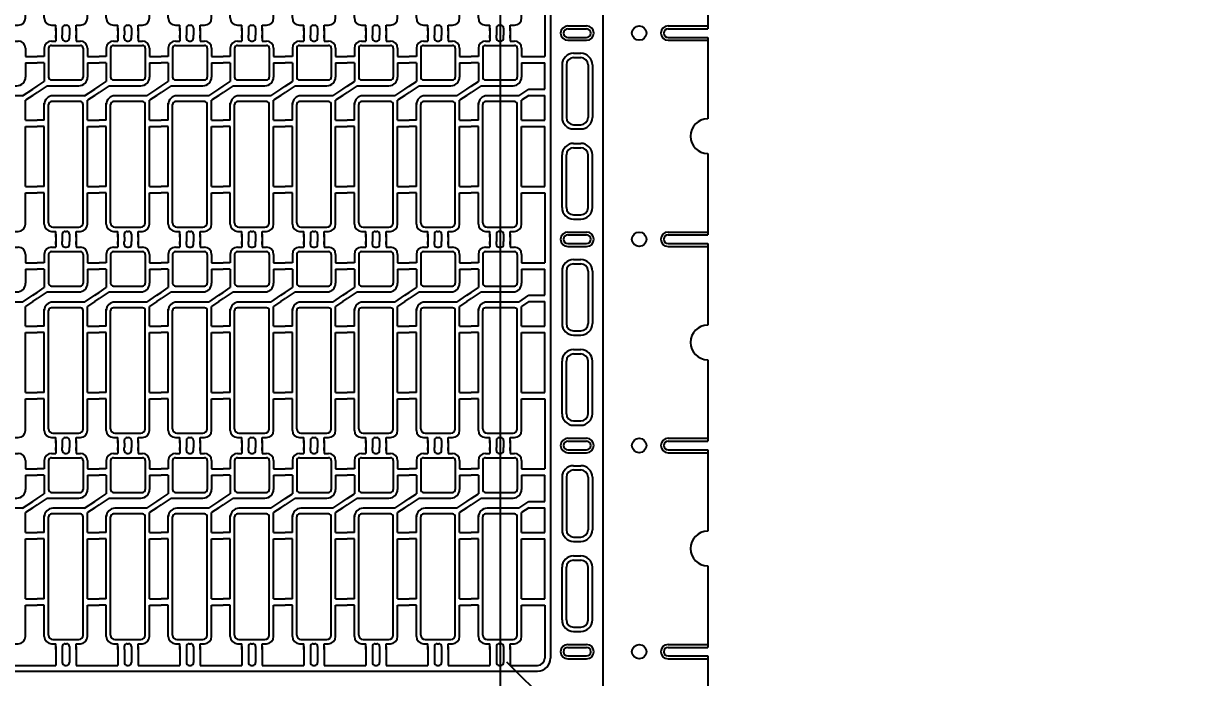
# Model space of a CAD drawing. Header units: millimetres. Extents: x -969 to -640, y 747 to 954.
# Drawn here: x -680.27 to -639.74, y 861.19 to 883.88 of the extents above; entities that cross this region are included whole.
import ezdxf

# ---------------------------------------------------------------- set-up
doc = ezdxf.new("R2010")
doc.units = ezdxf.units.MM
doc.header["$PDMODE"] = 3
doc.header["$PDSIZE"] = -1
doc.linetypes.add('CENTER', pattern=[10.16, 6.35, -1.27, 1.27, -1.27])
doc.linetypes.add('HIDDEN', pattern=[1.905, 1.27, -0.635])
doc.layers.get('DEFPOINTS').update_dxf_attribs({"color": 10})
for name, color, linetype in [('1', 3, 'Continuous'), ('b etching', 1, 'Continuous'), ('CEN', 8, 'CENTER'), ('DIM', 7, 'Continuous'), ('HID', 1, 'HIDDEN')]:
    doc.layers.add(name, color=color, linetype=linetype)
doc.styles.add('SIMPLEX', font='simplex')
doc.styles.get("Standard").update_dxf_attribs({"font": 'txt.shx', "bigfont": 'chineset.shx'})
doc.dimstyles.new('ISO-25', dxfattribs={"dimtxt": 2.5, "dimasz": 2.5, "dimexe": 1.25, "dimexo": 0.625, "dimtad": 1, "dimtxsty": 'Standard', "dimcen": 2.5, "dimadec": 0, "dimazin": 0, "dimtfac": 1, "dimtmove": 0, "dimatfit": 3, "dimfxl": 1, "dimarcsym": 0})

# ---------------------------------------------------------------- blocks, each defined once
blk = doc.blocks.new('_OPEN30')
at = {"color": 0, "linetype": 'ByBlock'}
for p, q in [((-1, 0.268), (0, 0)), ((0, 0), (-1, -0.268)), ((0, 0), (-1, 0))]:
    blk.add_line(p, q, dxfattribs=at)
blk = doc.blocks.new('*D30')
at = {"layer": 'DEFPOINTS', "color": 0, "transparency": 16777216}
for p in [(-660.174, 942.797), (-718.249, 920.116), (-660.174, 858.416)]:
    blk.add_point(p, dxfattribs=at)
at = {"layer": 'DIM', "color": 0, "lineweight": -2, "transparency": 16777216}
for p, q in [((-718.249, 921.116), (-718.249, 943.797)), ((-660.174, 859.416), (-660.174, 943.797)), ((-716.249, 942.797), (-698.14, 942.797)), ((-662.174, 942.797), (-680.283, 942.797))]:
    blk.add_line(p, q, dxfattribs=at)
at = {"layer": 'DIM', "color": 0, "lineweight": -2, "transparency": 16777216, "xscale": 2, "yscale": 2, "zscale": 2, "rotation": 180}
blk.add_blockref('_OPEN30', (-718.249, 942.797), dxfattribs=at)
at = {"layer": 'DIM', "color": 0, "lineweight": -2, "transparency": 16777216, "xscale": 2, "yscale": 2, "zscale": 2}
blk.add_blockref('_OPEN30', (-660.174, 942.797), dxfattribs=at)
at = {"layer": 'DIM', "color": 0, "transparency": 16777216, "insert": (-689.211, 942.797), "char_height": 3, "attachment_point": 5, "style": 'SIMPLEX'}
blk.add_mtext('58,075', dxfattribs=at)
blk = doc.blocks.new('*D49')
at = {"layer": 'DEFPOINTS', "color": 0, "transparency": 16777216}
for p in [(-660.671, 858.909), (-659.676, 857.924)]:
    blk.add_point(p, dxfattribs=at)
at = {"layer": 'DIM', "color": 0, "lineweight": -2, "transparency": 16777216}
for p, q in [((-662.092, 860.317), (-663.513, 861.724)), ((-660.671, 858.909), (-659.676, 857.924)), ((-656.835, 855.109), (-658.256, 856.516))]:
    blk.add_line(p, q, dxfattribs=at)
at = {"layer": 'DIM', "color": 0, "lineweight": -2, "transparency": 16777216, "xscale": 2, "yscale": 2, "zscale": 2}
for p, rotation in [((-660.671, 858.909), 315.267761548659), ((-659.676, 857.924), 135.2677615486589)]:
    blk.add_blockref('_OPEN30', p, dxfattribs=dict(at, rotation=rotation))
at = {"layer": 'DIM', "color": 0, "transparency": 16777216, "insert": (-649.68, 848.02), "char_height": 3, "attachment_point": 5, "rotation": 315.2678, "style": 'SIMPLEX'}
blk.add_mtext('∅1,4{\\H1.500000;±0,025}', dxfattribs=at)
blk = doc.blocks.new('e1')
at = {"layer": '1'}
for p, q in [((-947.058, 906.581), (-947.058, 906.481)), ((-947.058, 906.481), (-947.058, 906.581)), ((-947.058, 906.581), (-947.058, 906.381)), ((-946.358, 906.581), (-946.358, 906.481)), ((-946.358, 906.481), (-946.358, 906.581)), ((-946.358, 906.581), (-946.358, 906.381)), ((-947.458, 906.131), (-947.458, 905.841)), ((-946.358, 906.381), (-946.208, 906.381)), ((-945.958, 906.131), (-945.958, 905.841)), ((-947.458, 905.841), (-947.708, 905.841)), ((-947.458, 905.621), (-947.708, 905.621)), ((-947.458, 905.621), (-947.458, 904.981)), ((-945.958, 905.841), (-945.708, 905.841)), ((-945.958, 905.621), (-945.958, 905.131)), ((-945.958, 905.621), (-945.708, 905.621)), ((-947.358, 904.831), (-946.258, 904.831)), ((-946.058, 904.481), (-947.158, 904.481)), ((-947.458, 903.641), (-947.458, 904.231)), ((-945.958, 903.641), (-945.958, 904.331)), ((-947.458, 903.641), (-947.708, 903.641)), ((-945.958, 903.641), (-945.708, 903.641)), ((-947.458, 903.421), (-947.708, 903.421)), ((-947.458, 901.341), (-947.458, 903.421)), ((-945.958, 901.341), (-945.958, 903.421)), ((-945.958, 903.421), (-945.708, 903.421)), ((-947.458, 901.341), (-947.708, 901.341)), ((-947.458, 901.121), (-947.708, 901.121)), ((-947.458, 900.031), (-947.458, 901.121)), ((-945.958, 901.341), (-945.708, 901.341)), ((-945.958, 900.031), (-945.958, 901.121)), ((-945.958, 901.121), (-945.708, 901.121)), ((-947.058, 899.581), (-947.058, 899.781)), ((-947.058, 899.581), (-947.058, 899.681)), ((-947.058, 899.681), (-947.058, 899.581)), ((-946.358, 899.781), (-946.208, 899.781)), ((-946.358, 899.581), (-946.358, 899.781)), ((-946.358, 899.581), (-946.358, 899.681)), ((-946.358, 899.681), (-946.358, 899.581))]:
    blk.add_line(p, q, dxfattribs=at)
at = {"layer": '1', "linetype": 'ByBlock'}
for p, q in [((-946.833, 906.481), (-946.833, 906.581)), ((-946.583, 906.481), (-946.583, 906.581)), ((-947.208, 906.381), (-947.058, 906.381)), ((-946.733, 906.381), (-946.683, 906.381)), ((-947.708, 904.814), (-947.458, 904.981)), ((-947.358, 904.831), (-947.708, 904.597)), ((-946.058, 904.481), (-945.708, 904.714)), ((-945.708, 904.497), (-945.958, 904.331)), ((-947.208, 899.781), (-947.058, 899.781)), ((-946.833, 899.681), (-946.833, 899.581)), ((-946.733, 899.781), (-946.683, 899.781)), ((-946.583, 899.681), (-946.583, 899.581))]:
    blk.add_line(p, q, dxfattribs=at)
for centre, start, end in [((-946.733, 906.481), 180, 270), ((-946.683, 906.481), 270, 0), ((-946.733, 899.681), 90, 180), ((-946.683, 899.681), 0, 90)]:
    blk.add_arc(centre, 0.1, start, end, dxfattribs=at)
at = {"layer": '1'}
for centre, radius, start, end in [((-947.208, 906.131), 0.25, 90, 180), ((-946.208, 906.131), 0.25, 0, 90), ((-946.258, 905.131), 0.3, 270, 0), ((-947.158, 904.181), 0.3, 90, 180), ((-947.208, 900.031), 0.25, 180, 270), ((-946.208, 900.031), 0.25, 270, 0)]:
    blk.add_arc(centre, radius, start, end, dxfattribs=at)
blk = doc.blocks.new('e2')
at = {"layer": 'b etching', "linetype": 'ByBlock'}
for p, q in [((-947.308, 906.131), (-947.308, 905.131)), ((-947.208, 906.231), (-946.208, 906.231)), ((-946.108, 906.131), (-946.108, 905.131)), ((-947.208, 905.031), (-946.208, 905.031)), ((-947.308, 900.081), (-947.308, 904.181)), ((-946.208, 904.281), (-947.208, 904.281)), ((-946.108, 900.081), (-946.108, 904.181)), ((-947.158, 899.931), (-946.258, 899.931))]:
    blk.add_line(p, q, dxfattribs=at)
for centre, radius, start, end in [((-947.208, 906.131), 0.1, 90, 180), ((-946.208, 906.131), 0.1, 360, 90), ((-947.208, 905.131), 0.1, 180, 270), ((-946.208, 905.131), 0.1, 270, 360), ((-947.208, 904.181), 0.1, 90, 180), ((-946.208, 904.181), 0.1, 0, 90), ((-947.158, 900.081), 0.15, 180, 270), ((-946.258, 900.081), 0.15, 270, 0)]:
    blk.add_arc(centre, radius, start, end, dxfattribs=at)

msp = doc.modelspace()

# ---------------------------------------------------------------- linework, layer by layer
at = {"layer": '1', "linetype": 'ByBlock'}
for p, q in [((-656.5486804, 886.51640189), (-656.5486804, 883.69140189)), ((-662.1986804, 885.15640189), (-662.1986804, 882.72640189)), ((-679.1486804, 883.61640189), (-679.1486804, 883.46640189)), ((-678.9236804, 883.61640189), (-678.9236804, 883.46640189)), ((-678.6736804, 883.61640189), (-678.6736804, 883.46640189)), ((-678.4486804, 883.61640189), (-678.4486804, 883.46640189)), ((-676.9986804, 883.61640189), (-676.9986804, 883.46640189)), ((-676.7736804, 883.61640189), (-676.7736804, 883.46640189)), ((-676.5236804, 883.61640189), (-676.5236804, 883.46640189)), ((-676.2986804, 883.61640189), (-676.2986804, 883.46640189)), ((-674.8486804, 883.61640189), (-674.8486804, 883.46640189)), ((-674.6236804, 883.61640189), (-674.6236804, 883.46640189)), ((-674.3736804, 883.61640189), (-674.3736804, 883.46640189)), ((-674.1486804, 883.61640189), (-674.1486804, 883.46640189)), ((-672.6986804, 883.61640189), (-672.6986804, 883.46640189)), ((-672.4736804, 883.61640189), (-672.4736804, 883.46640189)), ((-672.2236804, 883.61640189), (-672.2236804, 883.46640189)), ((-671.9986804, 883.61640189), (-671.9986804, 883.46640189)), ((-670.5486804, 883.61640189), (-670.5486804, 883.46640189)), ((-670.3236804, 883.61640189), (-670.3236804, 883.46640189)), ((-670.0736804, 883.61640189), (-670.0736804, 883.46640189)), ((-669.8486804, 883.61640189), (-669.8486804, 883.46640189)), ((-668.3986804, 883.61640189), (-668.3986804, 883.46640189)), ((-668.1736804, 883.61640189), (-668.1736804, 883.46640189)), ((-667.9236804, 883.61640189), (-667.9236804, 883.46640189)), ((-667.6986804, 883.61640189), (-667.6986804, 883.46640189)), ((-666.2486804, 883.61640189), (-666.2486804, 883.46640189)), ((-666.0236804, 883.61640189), (-666.0236804, 883.46640189)), ((-665.7736804, 883.61640189), (-665.7736804, 883.46640189)), ((-665.5486804, 883.61640189), (-665.5486804, 883.46640189)), ((-664.0986804, 883.61640189), (-664.0986804, 883.46640189)), ((-663.8736804, 883.61640189), (-663.8736804, 883.46640189)), ((-663.6236804, 883.61640189), (-663.6236804, 883.46640189)), ((-663.3986804, 883.61640189), (-663.3986804, 883.46640189)), ((-656.5486804, 883.39140189), (-656.5486804, 880.56640189)), ((-679.9486804, 882.72640189), (-679.7986804, 882.72640189)), ((-679.9486804, 882.50640189), (-679.7986804, 882.50640189)), ((-677.7986804, 882.72640189), (-677.6486804, 882.72640189)), ((-677.7986804, 882.50640189), (-677.6486804, 882.50640189)), ((-675.6486804, 882.72640189), (-675.4986804, 882.72640189)), ((-675.6486804, 882.50640189), (-675.4986804, 882.50640189)), ((-673.4986804, 882.72640189), (-673.3486804, 882.72640189)), ((-673.4986804, 882.50640189), (-673.3486804, 882.50640189)), ((-671.3486804, 882.72640189), (-671.1986804, 882.72640189)), ((-671.3486804, 882.50640189), (-671.1986804, 882.50640189)), ((-669.1986804, 882.72640189), (-669.0486804, 882.72640189)), ((-669.1986804, 882.50640189), (-669.0486804, 882.50640189)), ((-667.0486804, 882.72640189), (-666.8986804, 882.72640189)), ((-667.0486804, 882.50640189), (-666.8986804, 882.50640189)), ((-664.8986804, 882.72640189), (-664.7486804, 882.72640189)), ((-664.8986804, 882.50640189), (-664.7486804, 882.50640189)), ((-662.7486804, 882.72640189), (-662.1986804, 882.72640189)), ((-662.7486804, 882.50640189), (-662.1986804, 882.50640189)), ((-662.1986804, 881.59973522), (-662.1986804, 882.50640189)), ((-679.9486804, 881.59973522), (-679.7986804, 881.69973522)), ((-677.7986804, 881.59973522), (-677.6486804, 881.69973522)), ((-675.6486804, 881.59973522), (-675.4986804, 881.69973522)), ((-673.4986804, 881.59973522), (-673.3486804, 881.69973522)), ((-671.3486804, 881.59973522), (-671.1986804, 881.69973522)), ((-669.1986804, 881.59973522), (-669.0486804, 881.69973522)), ((-667.0486804, 881.59973522), (-666.8986804, 881.69973522)), ((-664.8986804, 881.59973522), (-664.7486804, 881.69973522)), ((-679.9486804, 881.38306855), (-679.7986804, 881.48306855)), ((-677.7986804, 881.38306855), (-677.6486804, 881.48306855)), ((-675.6486804, 881.38306855), (-675.4986804, 881.48306855)), ((-673.4986804, 881.38306855), (-673.3486804, 881.48306855)), ((-671.3486804, 881.38306855), (-671.1986804, 881.48306855)), ((-669.1986804, 881.38306855), (-669.0486804, 881.48306855)), ((-667.0486804, 881.38306855), (-666.8986804, 881.48306855)), ((-664.8986804, 881.38306855), (-664.7486804, 881.48306855)), ((-662.7486804, 881.59973522), (-662.1986804, 881.59973522)), ((-662.7486804, 881.38306855), (-662.1986804, 881.38306855)), ((-662.1986804, 880.52640189), (-662.1986804, 881.38306855)), ((-679.9486804, 880.52640189), (-679.7986804, 880.52640189)), ((-677.7986804, 880.52640189), (-677.6486804, 880.52640189)), ((-675.6486804, 880.52640189), (-675.4986804, 880.52640189)), ((-673.4986804, 880.52640189), (-673.3486804, 880.52640189)), ((-671.3486804, 880.52640189), (-671.1986804, 880.52640189)), ((-669.1986804, 880.52640189), (-669.0486804, 880.52640189)), ((-667.0486804, 880.52640189), (-666.8986804, 880.52640189)), ((-664.8986804, 880.52640189), (-664.7486804, 880.52640189)), ((-662.7486804, 880.52640189), (-662.1986804, 880.52640189)), ((-679.9486804, 880.30640189), (-679.7986804, 880.30640189)), ((-677.7986804, 880.30640189), (-677.6486804, 880.30640189)), ((-675.6486804, 880.30640189), (-675.4986804, 880.30640189)), ((-673.4986804, 880.30640189), (-673.3486804, 880.30640189)), ((-671.3486804, 880.30640189), (-671.1986804, 880.30640189)), ((-669.1986804, 880.30640189), (-669.0486804, 880.30640189)), ((-667.0486804, 880.30640189), (-666.8986804, 880.30640189)), ((-664.8986804, 880.30640189), (-664.7486804, 880.30640189)), ((-662.7486804, 880.30640189), (-662.1986804, 880.30640189)), ((-662.1986804, 878.22640189), (-662.1986804, 880.30640189)), ((-656.5486804, 879.36640189), (-656.5486804, 876.54140189)), ((-679.9486804, 878.22640189), (-679.7986804, 878.22640189)), ((-677.7986804, 878.22640189), (-677.6486804, 878.22640189)), ((-675.6486804, 878.22640189), (-675.4986804, 878.22640189)), ((-673.4986804, 878.22640189), (-673.3486804, 878.22640189)), ((-671.3486804, 878.22640189), (-671.1986804, 878.22640189)), ((-669.1986804, 878.22640189), (-669.0486804, 878.22640189)), ((-667.0486804, 878.22640189), (-666.8986804, 878.22640189)), ((-664.8986804, 878.22640189), (-664.7486804, 878.22640189)), ((-662.7486804, 878.22640189), (-662.1986804, 878.22640189)), ((-679.9486804, 878.00640189), (-679.7986804, 878.00640189)), ((-677.7986804, 878.00640189), (-677.6486804, 878.00640189)), ((-675.6486804, 878.00640189), (-675.4986804, 878.00640189)), ((-673.4986804, 878.00640189), (-673.3486804, 878.00640189)), ((-671.3486804, 878.00640189), (-671.1986804, 878.00640189)), ((-669.1986804, 878.00640189), (-669.0486804, 878.00640189)), ((-667.0486804, 878.00640189), (-666.8986804, 878.00640189)), ((-664.8986804, 878.00640189), (-664.7486804, 878.00640189)), ((-662.7486804, 878.00640189), (-662.1986804, 878.00640189)), ((-662.1986804, 878.00640189), (-662.1986804, 875.57640189)), ((-679.1486804, 876.46640189), (-679.1486804, 876.31640189)), ((-678.9236804, 876.46640189), (-678.9236804, 876.31640189)), ((-678.6736804, 876.46640189), (-678.6736804, 876.31640189)), ((-678.4486804, 876.46640189), (-678.4486804, 876.31640189)), ((-676.9986804, 876.46640189), (-676.9986804, 876.31640189)), ((-676.7736804, 876.46640189), (-676.7736804, 876.31640189)), ((-676.5236804, 876.46640189), (-676.5236804, 876.31640189)), ((-676.2986804, 876.46640189), (-676.2986804, 876.31640189)), ((-674.8486804, 876.46640189), (-674.8486804, 876.31640189)), ((-674.6236804, 876.46640189), (-674.6236804, 876.31640189)), ((-674.3736804, 876.46640189), (-674.3736804, 876.31640189)), ((-674.1486804, 876.46640189), (-674.1486804, 876.31640189)), ((-672.6986804, 876.46640189), (-672.6986804, 876.31640189)), ((-672.4736804, 876.46640189), (-672.4736804, 876.31640189)), ((-672.2236804, 876.46640189), (-672.2236804, 876.31640189)), ((-671.9986804, 876.46640189), (-671.9986804, 876.31640189)), ((-670.5486804, 876.46640189), (-670.5486804, 876.31640189)), ((-670.3236804, 876.46640189), (-670.3236804, 876.31640189)), ((-670.0736804, 876.46640189), (-670.0736804, 876.31640189)), ((-669.8486804, 876.46640189), (-669.8486804, 876.31640189)), ((-668.3986804, 876.46640189), (-668.3986804, 876.31640189)), ((-668.1736804, 876.46640189), (-668.1736804, 876.31640189)), ((-667.9236804, 876.46640189), (-667.9236804, 876.31640189)), ((-667.6986804, 876.46640189), (-667.6986804, 876.31640189)), ((-666.2486804, 876.46640189), (-666.2486804, 876.31640189)), ((-666.0236804, 876.46640189), (-666.0236804, 876.31640189)), ((-665.7736804, 876.46640189), (-665.7736804, 876.31640189)), ((-665.5486804, 876.46640189), (-665.5486804, 876.31640189)), ((-664.0986804, 876.46640189), (-664.0986804, 876.31640189)), ((-663.8736804, 876.46640189), (-663.8736804, 876.31640189)), ((-663.6236804, 876.46640189), (-663.6236804, 876.31640189)), ((-663.3986804, 876.46640189), (-663.3986804, 876.31640189)), ((-656.5486804, 876.24140189), (-656.5486804, 873.41640189)), ((-679.9486804, 875.57640189), (-679.7986804, 875.57640189)), ((-679.9486804, 875.35640189), (-679.7986804, 875.35640189)), ((-677.7986804, 875.57640189), (-677.6486804, 875.57640189)), ((-677.7986804, 875.35640189), (-677.6486804, 875.35640189)), ((-675.6486804, 875.57640189), (-675.4986804, 875.57640189)), ((-675.6486804, 875.35640189), (-675.4986804, 875.35640189)), ((-673.4986804, 875.57640189), (-673.3486804, 875.57640189)), ((-673.4986804, 875.35640189), (-673.3486804, 875.35640189)), ((-671.3486804, 875.57640189), (-671.1986804, 875.57640189)), ((-671.3486804, 875.35640189), (-671.1986804, 875.35640189)), ((-669.1986804, 875.57640189), (-669.0486804, 875.57640189)), ((-669.1986804, 875.35640189), (-669.0486804, 875.35640189)), ((-667.0486804, 875.57640189), (-666.8986804, 875.57640189)), ((-667.0486804, 875.35640189), (-666.8986804, 875.35640189)), ((-664.8986804, 875.57640189), (-664.7486804, 875.57640189)), ((-664.8986804, 875.35640189), (-664.7486804, 875.35640189)), ((-662.7486804, 875.57640189), (-662.1986804, 875.57640189)), ((-662.7486804, 875.35640189), (-662.1986804, 875.35640189)), ((-662.1986804, 874.44973522), (-662.1986804, 875.35640189)), ((-679.9486804, 874.44973522), (-679.7986804, 874.54973522)), ((-677.7986804, 874.44973522), (-677.6486804, 874.54973522)), ((-675.6486804, 874.44973522), (-675.4986804, 874.54973522)), ((-673.4986804, 874.44973522), (-673.3486804, 874.54973522)), ((-671.3486804, 874.44973522), (-671.1986804, 874.54973522)), ((-669.1986804, 874.44973522), (-669.0486804, 874.54973522)), ((-667.0486804, 874.44973522), (-666.8986804, 874.54973522)), ((-664.8986804, 874.44973522), (-664.7486804, 874.54973522)), ((-662.7486804, 874.44973522), (-662.1986804, 874.44973522)), ((-679.9486804, 874.23306855), (-679.7986804, 874.33306855)), ((-677.7986804, 874.23306855), (-677.6486804, 874.33306855)), ((-675.6486804, 874.23306855), (-675.4986804, 874.33306855)), ((-673.4986804, 874.23306855), (-673.3486804, 874.33306855)), ((-671.3486804, 874.23306855), (-671.1986804, 874.33306855)), ((-669.1986804, 874.23306855), (-669.0486804, 874.33306855)), ((-667.0486804, 874.23306855), (-666.8986804, 874.33306855)), ((-664.8986804, 874.23306855), (-664.7486804, 874.33306855)), ((-662.7486804, 874.23306855), (-662.1986804, 874.23306855)), ((-662.1986804, 873.37640189), (-662.1986804, 874.23306855)), ((-679.9486804, 873.37640189), (-679.7986804, 873.37640189)), ((-679.9486804, 873.15640189), (-679.7986804, 873.15640189)), ((-677.7986804, 873.37640189), (-677.6486804, 873.37640189)), ((-677.7986804, 873.15640189), (-677.6486804, 873.15640189)), ((-675.6486804, 873.37640189), (-675.4986804, 873.37640189)), ((-675.6486804, 873.15640189), (-675.4986804, 873.15640189)), ((-673.4986804, 873.37640189), (-673.3486804, 873.37640189)), ((-673.4986804, 873.15640189), (-673.3486804, 873.15640189)), ((-671.3486804, 873.37640189), (-671.1986804, 873.37640189)), ((-671.3486804, 873.15640189), (-671.1986804, 873.15640189)), ((-669.1986804, 873.37640189), (-669.0486804, 873.37640189)), ((-669.1986804, 873.15640189), (-669.0486804, 873.15640189)), ((-667.0486804, 873.37640189), (-666.8986804, 873.37640189)), ((-667.0486804, 873.15640189), (-666.8986804, 873.15640189)), ((-664.8986804, 873.37640189), (-664.7486804, 873.37640189)), ((-664.8986804, 873.15640189), (-664.7486804, 873.15640189)), ((-662.7486804, 873.37640189), (-662.1986804, 873.37640189)), ((-662.7486804, 873.15640189), (-662.1986804, 873.15640189)), ((-662.1986804, 871.07640189), (-662.1986804, 873.15640189)), ((-656.5486804, 872.21640189), (-656.5486804, 869.39140189)), ((-679.9486804, 871.07640189), (-679.7986804, 871.07640189)), ((-679.9486804, 870.85640189), (-679.7986804, 870.85640189)), ((-677.7986804, 871.07640189), (-677.6486804, 871.07640189)), ((-677.7986804, 870.85640189), (-677.6486804, 870.85640189)), ((-675.6486804, 871.07640189), (-675.4986804, 871.07640189)), ((-675.6486804, 870.85640189), (-675.4986804, 870.85640189)), ((-673.4986804, 871.07640189), (-673.3486804, 871.07640189)), ((-673.4986804, 870.85640189), (-673.3486804, 870.85640189)), ((-671.3486804, 871.07640189), (-671.1986804, 871.07640189)), ((-671.3486804, 870.85640189), (-671.1986804, 870.85640189)), ((-669.1986804, 871.07640189), (-669.0486804, 871.07640189)), ((-669.1986804, 870.85640189), (-669.0486804, 870.85640189)), ((-667.0486804, 871.07640189), (-666.8986804, 871.07640189)), ((-667.0486804, 870.85640189), (-666.8986804, 870.85640189)), ((-664.8986804, 871.07640189), (-664.7486804, 871.07640189)), ((-664.8986804, 870.85640189), (-664.7486804, 870.85640189)), ((-662.7486804, 871.07640189), (-662.1986804, 871.07640189)), ((-662.7486804, 870.85640189), (-662.1986804, 870.85640189)), ((-662.1986804, 870.85640189), (-662.1986804, 868.42640189)), ((-679.1486804, 869.31640189), (-679.1486804, 869.16640189)), ((-678.9236804, 869.31640189), (-678.9236804, 869.16640189)), ((-678.6736804, 869.31640189), (-678.6736804, 869.16640189)), ((-678.4486804, 869.31640189), (-678.4486804, 869.16640189)), ((-676.9986804, 869.31640189), (-676.9986804, 869.16640189)), ((-676.7736804, 869.31640189), (-676.7736804, 869.16640189)), ((-676.5236804, 869.31640189), (-676.5236804, 869.16640189)), ((-676.2986804, 869.31640189), (-676.2986804, 869.16640189)), ((-674.8486804, 869.31640189), (-674.8486804, 869.16640189)), ((-674.6236804, 869.31640189), (-674.6236804, 869.16640189)), ((-674.3736804, 869.31640189), (-674.3736804, 869.16640189)), ((-674.1486804, 869.31640189), (-674.1486804, 869.16640189)), ((-672.6986804, 869.31640189), (-672.6986804, 869.16640189)), ((-672.4736804, 869.31640189), (-672.4736804, 869.16640189)), ((-672.2236804, 869.31640189), (-672.2236804, 869.16640189)), ((-671.9986804, 869.31640189), (-671.9986804, 869.16640189)), ((-670.5486804, 869.31640189), (-670.5486804, 869.16640189)), ((-670.3236804, 869.31640189), (-670.3236804, 869.16640189)), ((-670.0736804, 869.31640189), (-670.0736804, 869.16640189)), ((-669.8486804, 869.31640189), (-669.8486804, 869.16640189)), ((-668.3986804, 869.31640189), (-668.3986804, 869.16640189)), ((-668.1736804, 869.31640189), (-668.1736804, 869.16640189)), ((-667.9236804, 869.31640189), (-667.9236804, 869.16640189)), ((-667.6986804, 869.31640189), (-667.6986804, 869.16640189)), ((-666.2486804, 869.31640189), (-666.2486804, 869.16640189)), ((-666.0236804, 869.31640189), (-666.0236804, 869.16640189)), ((-665.7736804, 869.31640189), (-665.7736804, 869.16640189)), ((-665.5486804, 869.31640189), (-665.5486804, 869.16640189)), ((-664.0986804, 869.31640189), (-664.0986804, 869.16640189)), ((-663.8736804, 869.31640189), (-663.8736804, 869.16640189)), ((-663.6236804, 869.31640189), (-663.6236804, 869.16640189)), ((-663.3986804, 869.31640189), (-663.3986804, 869.16640189)), ((-663.3986804, 869.31640189), (-663.3986804, 869.16640189)), ((-656.5486804, 869.09140189), (-656.5486804, 866.26640189)), ((-679.9486804, 868.42640189), (-679.7986804, 868.42640189)), ((-677.7986804, 868.42640189), (-677.6486804, 868.42640189)), ((-675.6486804, 868.42640189), (-675.4986804, 868.42640189)), ((-673.4986804, 868.42640189), (-673.3486804, 868.42640189)), ((-671.3486804, 868.42640189), (-671.1986804, 868.42640189)), ((-669.1986804, 868.42640189), (-669.0486804, 868.42640189)), ((-667.0486804, 868.42640189), (-666.8986804, 868.42640189)), ((-664.8986804, 868.42640189), (-664.7486804, 868.42640189)), ((-662.7486804, 868.42640189), (-662.1986804, 868.42640189)), ((-679.9486804, 868.20640189), (-679.7986804, 868.20640189)), ((-677.7986804, 868.20640189), (-677.6486804, 868.20640189)), ((-675.6486804, 868.20640189), (-675.4986804, 868.20640189)), ((-673.4986804, 868.20640189), (-673.3486804, 868.20640189)), ((-671.3486804, 868.20640189), (-671.1986804, 868.20640189)), ((-669.1986804, 868.20640189), (-669.0486804, 868.20640189)), ((-667.0486804, 868.20640189), (-666.8986804, 868.20640189)), ((-664.8986804, 868.20640189), (-664.7486804, 868.20640189)), ((-662.7486804, 868.20640189), (-662.1986804, 868.20640189)), ((-662.1986804, 867.29973522), (-662.1986804, 868.20640189)), ((-679.9486804, 867.29973522), (-679.7986804, 867.39973522)), ((-679.9486804, 867.08306855), (-679.7986804, 867.18306855)), ((-677.7986804, 867.29973522), (-677.6486804, 867.39973522)), ((-677.7986804, 867.08306855), (-677.6486804, 867.18306855)), ((-675.6486804, 867.29973522), (-675.4986804, 867.39973522)), ((-675.6486804, 867.08306855), (-675.4986804, 867.18306855)), ((-673.4986804, 867.29973522), (-673.3486804, 867.39973522)), ((-673.4986804, 867.08306855), (-673.3486804, 867.18306855)), ((-671.3486804, 867.29973522), (-671.1986804, 867.39973522)), ((-671.3486804, 867.08306855), (-671.1986804, 867.18306855)), ((-669.1986804, 867.29973522), (-669.0486804, 867.39973522)), ((-669.1986804, 867.08306855), (-669.0486804, 867.18306855)), ((-667.0486804, 867.29973522), (-666.8986804, 867.39973522)), ((-667.0486804, 867.08306855), (-666.8986804, 867.18306855)), ((-664.8986804, 867.29973522), (-664.7486804, 867.39973522)), ((-664.8986804, 867.08306855), (-664.7486804, 867.18306855)), ((-662.7486804, 867.29973522), (-662.1986804, 867.29973522)), ((-662.7486804, 867.08306855), (-662.1986804, 867.08306855)), ((-662.1986804, 866.22640189), (-662.1986804, 867.08306855)), ((-679.9486804, 866.22640189), (-679.7986804, 866.22640189)), ((-679.9486804, 866.00640189), (-679.7986804, 866.00640189)), ((-677.7986804, 866.22640189), (-677.6486804, 866.22640189)), ((-677.7986804, 866.00640189), (-677.6486804, 866.00640189)), ((-675.6486804, 866.22640189), (-675.4986804, 866.22640189)), ((-675.6486804, 866.00640189), (-675.4986804, 866.00640189)), ((-673.4986804, 866.22640189), (-673.3486804, 866.22640189)), ((-673.4986804, 866.00640189), (-673.3486804, 866.00640189)), ((-671.3486804, 866.22640189), (-671.1986804, 866.22640189)), ((-671.3486804, 866.00640189), (-671.1986804, 866.00640189)), ((-669.1986804, 866.22640189), (-669.0486804, 866.22640189)), ((-669.1986804, 866.00640189), (-669.0486804, 866.00640189)), ((-667.0486804, 866.22640189), (-666.8986804, 866.22640189)), ((-667.0486804, 866.00640189), (-666.8986804, 866.00640189)), ((-664.8986804, 866.22640189), (-664.7486804, 866.22640189)), ((-664.8986804, 866.00640189), (-664.7486804, 866.00640189)), ((-662.7486804, 866.22640189), (-662.1986804, 866.22640189)), ((-662.7486804, 866.00640189), (-662.1986804, 866.00640189)), ((-662.1986804, 863.92640189), (-662.1986804, 866.00640189)), ((-656.5486804, 865.06640189), (-656.5486804, 862.24140189)), ((-679.9486804, 863.92640189), (-679.7986804, 863.92640189)), ((-677.7986804, 863.92640189), (-677.6486804, 863.92640189)), ((-675.6486804, 863.92640189), (-675.4986804, 863.92640189)), ((-673.4986804, 863.92640189), (-673.3486804, 863.92640189)), ((-671.3486804, 863.92640189), (-671.1986804, 863.92640189)), ((-669.1986804, 863.92640189), (-669.0486804, 863.92640189)), ((-667.0486804, 863.92640189), (-666.8986804, 863.92640189)), ((-664.8986804, 863.92640189), (-664.7486804, 863.92640189)), ((-662.7486804, 863.92640189), (-662.1986804, 863.92640189)), ((-679.9486804, 863.70640189), (-679.7986804, 863.70640189)), ((-677.7986804, 863.70640189), (-677.6486804, 863.70640189)), ((-675.6486804, 863.70640189), (-675.4986804, 863.70640189)), ((-673.4986804, 863.70640189), (-673.3486804, 863.70640189)), ((-671.3486804, 863.70640189), (-671.1986804, 863.70640189)), ((-669.1986804, 863.70640189), (-669.0486804, 863.70640189)), ((-667.0486804, 863.70640189), (-666.8986804, 863.70640189)), ((-664.8986804, 863.70640189), (-664.7486804, 863.70640189)), ((-662.7486804, 863.70640189), (-662.1986804, 863.70640189)), ((-662.1986804, 863.70640189), (-662.1986804, 861.86640189)), ((-679.1486804, 862.16640189), (-679.1486804, 861.61640189)), ((-679.1486804, 862.16640189), (-679.1486804, 861.86640189)), ((-678.9236804, 862.16640189), (-678.9236804, 861.71640189)), ((-678.9236804, 862.16640189), (-678.9236804, 861.86640189)), ((-678.6736804, 862.16640189), (-678.6736804, 861.71640189)), ((-678.6736804, 862.16640189), (-678.6736804, 861.86640189)), ((-678.4486804, 862.16640189), (-678.4486804, 861.61640189)), ((-678.4486804, 862.16640189), (-678.4486804, 861.86640189)), ((-676.9986804, 862.16640189), (-676.9986804, 861.61640189)), ((-676.9986804, 862.16640189), (-676.9986804, 861.86640189)), ((-676.7736804, 862.16640189), (-676.7736804, 861.71640189)), ((-676.7736804, 862.16640189), (-676.7736804, 861.86640189)), ((-676.5236804, 862.16640189), (-676.5236804, 861.71640189)), ((-676.5236804, 862.16640189), (-676.5236804, 861.86640189)), ((-676.2986804, 862.16640189), (-676.2986804, 861.61640189)), ((-676.2986804, 862.16640189), (-676.2986804, 861.86640189)), ((-674.8486804, 862.16640189), (-674.8486804, 861.61640189)), ((-674.8486804, 862.16640189), (-674.8486804, 861.86640189)), ((-674.6236804, 862.16640189), (-674.6236804, 861.71640189)), ((-674.6236804, 862.16640189), (-674.6236804, 861.86640189)), ((-674.3736804, 862.16640189), (-674.3736804, 861.71640189)), ((-674.3736804, 862.16640189), (-674.3736804, 861.86640189)), ((-674.1486804, 862.16640189), (-674.1486804, 861.61640189)), ((-674.1486804, 862.16640189), (-674.1486804, 861.86640189)), ((-672.6986804, 862.16640189), (-672.6986804, 861.61640189)), ((-672.6986804, 862.16640189), (-672.6986804, 861.86640189)), ((-672.4736804, 862.16640189), (-672.4736804, 861.71640189)), ((-672.4736804, 862.16640189), (-672.4736804, 861.86640189)), ((-672.2236804, 862.16640189), (-672.2236804, 861.71640189)), ((-672.2236804, 862.16640189), (-672.2236804, 861.86640189)), ((-671.9986804, 862.16640189), (-671.9986804, 861.61640189)), ((-671.9986804, 862.16640189), (-671.9986804, 861.86640189)), ((-670.5486804, 862.16640189), (-670.5486804, 861.61640189)), ((-670.5486804, 862.16640189), (-670.5486804, 861.86640189)), ((-670.3236804, 862.16640189), (-670.3236804, 861.71640189)), ((-670.3236804, 862.16640189), (-670.3236804, 861.86640189)), ((-670.0736804, 862.16640189), (-670.0736804, 861.71640189)), ((-670.0736804, 862.16640189), (-670.0736804, 861.86640189)), ((-669.8486804, 862.16640189), (-669.8486804, 861.61640189)), ((-669.8486804, 862.16640189), (-669.8486804, 861.86640189)), ((-668.3986804, 862.16640189), (-668.3986804, 861.61640189)), ((-668.3986804, 862.16640189), (-668.3986804, 861.86640189)), ((-668.1736804, 862.16640189), (-668.1736804, 861.71640189)), ((-668.1736804, 862.16640189), (-668.1736804, 861.86640189)), ((-667.9236804, 862.16640189), (-667.9236804, 861.71640189)), ((-667.9236804, 862.16640189), (-667.9236804, 861.86640189)), ((-667.6986804, 862.16640189), (-667.6986804, 861.61640189)), ((-667.6986804, 862.16640189), (-667.6986804, 861.86640189)), ((-666.2486804, 862.16640189), (-666.2486804, 861.61640189)), ((-666.2486804, 862.16640189), (-666.2486804, 861.86640189)), ((-666.0236804, 862.16640189), (-666.0236804, 861.71640189)), ((-666.0236804, 862.16640189), (-666.0236804, 861.86640189)), ((-665.7736804, 862.16640189), (-665.7736804, 861.71640189)), ((-665.7736804, 862.16640189), (-665.7736804, 861.86640189)), ((-665.5486804, 862.16640189), (-665.5486804, 861.61640189)), ((-665.5486804, 862.16640189), (-665.5486804, 861.86640189)), ((-664.0986804, 862.16640189), (-664.0986804, 861.61640189)), ((-664.0986804, 862.16640189), (-664.0986804, 861.86640189)), ((-663.8736804, 862.16640189), (-663.8736804, 861.71640189)), ((-663.8736804, 862.16640189), (-663.8736804, 861.86640189)), ((-663.6236804, 862.16640189), (-663.6236804, 861.71640189)), ((-663.6236804, 862.16640189), (-663.6236804, 861.86640189)), ((-663.3986804, 862.16640189), (-663.3986804, 861.61640189)), ((-663.3986804, 862.16640189), (-663.3986804, 861.86640189)), ((-656.5486804, 861.94140189), (-656.5486804, 859.11640189)), ((-680.5986804, 861.61640189), (-679.1486804, 861.61640189)), ((-678.8236804, 861.61640189), (-678.7736804, 861.61640189)), ((-678.4486804, 861.61640189), (-676.9986804, 861.61640189)), ((-676.6736804, 861.61640189), (-676.6236804, 861.61640189)), ((-676.2986804, 861.61640189), (-674.8486804, 861.61640189)), ((-674.5236804, 861.61640189), (-674.4736804, 861.61640189)), ((-674.1486804, 861.61640189), (-672.6986804, 861.61640189)), ((-672.3736804, 861.61640189), (-672.3236804, 861.61640189)), ((-671.9986804, 861.61640189), (-670.5486804, 861.61640189)), ((-670.2236804, 861.61640189), (-670.1736804, 861.61640189)), ((-669.8486804, 861.61640189), (-668.3986804, 861.61640189)), ((-668.0736804, 861.61640189), (-668.0236804, 861.61640189)), ((-667.6986804, 861.61640189), (-666.2486804, 861.61640189)), ((-665.9236804, 861.61640189), (-665.8736804, 861.61640189)), ((-665.5486804, 861.61640189), (-664.0986804, 861.61640189)), ((-663.7736804, 861.61640189), (-663.7236804, 861.61640189)), ((-663.3986804, 861.61640189), (-662.4486804, 861.61640189))]:
    msp.add_line(p, q, dxfattribs=at)
at = {"layer": '1'}
for p, q in [((-661.3986804, 883.69140189), (-660.7486804, 883.69140189)), ((-661.3986804, 883.69140189), (-660.7486804, 883.69140189)), ((-657.9236804, 883.69140189), (-656.5486804, 883.69140189)), ((-661.3986804, 883.39140189), (-660.7486804, 883.39140189)), ((-661.3986804, 883.39140189), (-660.7486804, 883.39140189)), ((-657.9236804, 883.39140189), (-656.5486804, 883.39140189)), ((-661.1986804, 882.69140189), (-660.9486804, 882.69140189)), ((-661.4486804, 882.44140189), (-661.4486804, 880.61640189)), ((-660.6986804, 882.44140189), (-660.6986804, 880.61640189)), ((-661.1986804, 880.36640189), (-660.9486804, 880.36640189)), ((-661.4486804, 877.49140189), (-661.4486804, 879.31640189)), ((-661.1986804, 879.56640189), (-660.9486804, 879.56640189)), ((-660.6986804, 877.49140189), (-660.6986804, 879.31640189)), ((-661.1986804, 877.24140189), (-660.9486804, 877.24140189)), ((-661.3986804, 876.54140189), (-660.7486804, 876.54140189)), ((-661.3986804, 876.54140189), (-660.7486804, 876.54140189)), ((-657.9236804, 876.54140189), (-656.5486804, 876.54140189)), ((-661.3986804, 876.24140189), (-660.7486804, 876.24140189)), ((-661.3986804, 876.24140189), (-660.7486804, 876.24140189)), ((-657.9236804, 876.24140189), (-656.5486804, 876.24140189)), ((-661.4486804, 875.29140189), (-661.4486804, 873.46640189)), ((-661.1986804, 875.54140189), (-660.9486804, 875.54140189)), ((-660.6986804, 875.29140189), (-660.6986804, 873.46640189)), ((-661.1986804, 873.21640189), (-660.9486804, 873.21640189)), ((-661.1986804, 872.41640189), (-660.9486804, 872.41640189)), ((-661.4486804, 870.34140189), (-661.4486804, 872.16640189)), ((-660.6986804, 870.34140189), (-660.6986804, 872.16640189)), ((-661.1986804, 870.09140189), (-660.9486804, 870.09140189)), ((-661.3986804, 869.39140189), (-660.7486804, 869.39140189)), ((-661.3986804, 869.39140189), (-660.7486804, 869.39140189)), ((-657.9236804, 869.39140189), (-656.5486804, 869.39140189)), ((-661.3986804, 869.09140189), (-660.7486804, 869.09140189)), ((-661.3986804, 869.09140189), (-660.7486804, 869.09140189)), ((-657.9236804, 869.09140189), (-656.5486804, 869.09140189)), ((-661.1986804, 868.39140189), (-660.9486804, 868.39140189)), ((-661.4486804, 868.14140189), (-661.4486804, 866.31640189)), ((-660.6986804, 868.14140189), (-660.6986804, 866.31640189)), ((-661.1986804, 866.06640189), (-660.9486804, 866.06640189)), ((-661.1986804, 865.26640189), (-660.9486804, 865.26640189)), ((-661.4486804, 863.19140189), (-661.4486804, 865.01640189)), ((-660.6986804, 863.19140189), (-660.6986804, 865.01640189)), ((-661.1986804, 862.94140189), (-660.9486804, 862.94140189)), ((-661.3986804, 862.24140189), (-660.7486804, 862.24140189)), ((-661.3986804, 862.24140189), (-660.7486804, 862.24140189)), ((-657.9236804, 862.24140189), (-656.5486804, 862.24140189)), ((-661.3986804, 861.94140189), (-660.7486804, 861.94140189)), ((-661.3986804, 861.94140189), (-660.7486804, 861.94140189)), ((-657.9236804, 861.94140189), (-656.5486804, 861.94140189))]:
    msp.add_line(p, q, dxfattribs=at)
for centre in [(-658.9236804, 883.54140189), (-658.9236804, 876.39140189), (-658.9236804, 869.24140189), (-658.9236804, 862.09140189)]:
    msp.add_circle(centre, 0.25, dxfattribs=at)
for centre, radius, start, end in [((-661.3986804, 883.54140189), 0.15, 90, 270), ((-661.3986804, 883.54140189), 0.15, 90, 270), ((-660.7486804, 883.54140189), 0.15, 270, 90), ((-660.7486804, 883.54140189), 0.15, 270, 90), ((-657.9236804, 883.54140189), 0.15, 90, 270), ((-657.9236804, 883.54140189), 0.15, 90, 270), ((-661.1986804, 882.44140189), 0.25, 90, 180), ((-660.9486804, 882.44140189), 0.25, 0, 90), ((-661.1986804, 880.61640189), 0.25, 180, 270), ((-660.9486804, 880.61640189), 0.25, 270, 0), ((-656.5486804, 879.96640189), 0.6, 90, 270), ((-661.1986804, 879.31640189), 0.25, 90, 180), ((-660.9486804, 879.31640189), 0.25, 360, 90), ((-661.1986804, 877.49140189), 0.25, 180, 270), ((-660.9486804, 877.49140189), 0.25, 270, 360), ((-661.3986804, 876.39140189), 0.15, 90, 270), ((-661.3986804, 876.39140189), 0.15, 90, 270), ((-660.7486804, 876.39140189), 0.15, 270, 90), ((-660.7486804, 876.39140189), 0.15, 270, 90), ((-657.9236804, 876.39140189), 0.15, 90, 270), ((-657.9236804, 876.39140189), 0.15, 90, 270), ((-661.1986804, 875.29140189), 0.25, 90, 180), ((-660.9486804, 875.29140189), 0.25, 0, 90), ((-661.1986804, 873.46640189), 0.25, 180, 270), ((-660.9486804, 873.46640189), 0.25, 270, 0), ((-656.5486804, 872.81640189), 0.6, 90, 270), ((-661.1986804, 872.16640189), 0.25, 90, 180), ((-660.9486804, 872.16640189), 0.25, 360, 90), ((-661.1986804, 870.34140189), 0.25, 180, 270), ((-660.9486804, 870.34140189), 0.25, 270, 360), ((-661.3986804, 869.24140189), 0.15, 90, 270), ((-661.3986804, 869.24140189), 0.15, 90, 270), ((-660.7486804, 869.24140189), 0.15, 270, 90), ((-660.7486804, 869.24140189), 0.15, 270, 90), ((-657.9236804, 869.24140189), 0.15, 90, 270), ((-657.9236804, 869.24140189), 0.15, 90, 270), ((-661.1986804, 868.14140189), 0.25, 90, 180), ((-660.9486804, 868.14140189), 0.25, 0, 90), ((-661.1986804, 866.31640189), 0.25, 180, 270), ((-660.9486804, 866.31640189), 0.25, 270, 0), ((-656.5486804, 865.66640189), 0.6, 90, 270), ((-661.1986804, 865.01640189), 0.25, 90, 180), ((-660.9486804, 865.01640189), 0.25, 360, 90), ((-661.1986804, 863.19140189), 0.25, 180, 270), ((-660.9486804, 863.19140189), 0.25, 270, 360), ((-661.3986804, 862.09140189), 0.15, 90, 270), ((-661.3986804, 862.09140189), 0.15, 90, 270), ((-660.7486804, 862.09140189), 0.15, 270, 90), ((-660.7486804, 862.09140189), 0.15, 270, 90), ((-657.9236804, 862.09140189), 0.15, 90, 270), ((-657.9236804, 862.09140189), 0.15, 90, 270)]:
    msp.add_arc(centre, radius, start, end, dxfattribs=at)
at = {"layer": '1', "linetype": 'ByBlock'}
for centre, radius, start, end in [((-662.4486804, 861.86640189), 0.25, 270, 0), ((-678.8236804, 861.71640189), 0.1, 180, 270), ((-678.7736804, 861.71640189), 0.1, 270, 0), ((-676.6736804, 861.71640189), 0.1, 180, 270), ((-676.6236804, 861.71640189), 0.1, 270, 0), ((-674.5236804, 861.71640189), 0.1, 180, 270), ((-674.4736804, 861.71640189), 0.1, 270, 0), ((-672.3736804, 861.71640189), 0.1, 180, 270), ((-672.3236804, 861.71640189), 0.1, 270, 0), ((-670.2236804, 861.71640189), 0.1, 180, 270), ((-670.1736804, 861.71640189), 0.1, 270, 0), ((-668.0736804, 861.71640189), 0.1, 180, 270), ((-668.0236804, 861.71640189), 0.1, 270, 0), ((-665.9236804, 861.71640189), 0.1, 180, 270), ((-665.8736804, 861.71640189), 0.1, 270, 0), ((-663.7736804, 861.71640189), 0.1, 180, 270), ((-663.7236804, 861.71640189), 0.1, 270, 0)]:
    msp.add_arc(centre, radius, start, end, dxfattribs=at)
at = {"layer": 'CEN', "linetype": 'ByBlock'}
msp.add_line((-663.7486804, 920.51640189), (-663.7486804, 853.71640189), dxfattribs=at)
at = {"layer": 'HID', "linetype": 'ByBlock'}
for p, q in [((-661.9986804, 912.36640189), (-661.9986804, 861.86640189)), ((-661.3986804, 883.79140189), (-660.7486804, 883.79140189)), ((-657.9236804, 883.79140189), (-656.5486804, 883.79140189)), ((-661.3986804, 883.29140189), (-660.7486804, 883.29140189)), ((-657.9236804, 883.29140189), (-656.5486804, 883.29140189)), ((-661.1986804, 882.84140189), (-660.9486804, 882.84140189)), ((-661.5986804, 882.44140189), (-661.5986804, 880.61640189)), ((-660.5486804, 882.44140189), (-660.5486804, 880.61640189)), ((-661.1986804, 880.21640189), (-660.9486804, 880.21640189)), ((-661.1986804, 879.71640189), (-660.9486804, 879.71640189)), ((-661.5986804, 877.49140189), (-661.5986804, 879.31640189)), ((-660.5486804, 877.49140189), (-660.5486804, 879.31640189)), ((-661.1986804, 877.09140189), (-660.9486804, 877.09140189)), ((-661.3986804, 876.64140189), (-660.7486804, 876.64140189)), ((-657.9236804, 876.64140189), (-656.5486804, 876.64140189)), ((-661.3986804, 876.14140189), (-660.7486804, 876.14140189)), ((-657.9236804, 876.14140189), (-656.5486804, 876.14140189)), ((-661.1986804, 875.69140189), (-660.9486804, 875.69140189)), ((-661.5986804, 875.29140189), (-661.5986804, 873.46640189)), ((-660.5486804, 875.29140189), (-660.5486804, 873.46640189)), ((-661.1986804, 873.06640189), (-660.9486804, 873.06640189)), ((-661.1986804, 872.56640189), (-660.9486804, 872.56640189)), ((-661.5986804, 870.34140189), (-661.5986804, 872.16640189)), ((-660.5486804, 870.34140189), (-660.5486804, 872.16640189)), ((-661.1986804, 869.94140189), (-660.9486804, 869.94140189)), ((-661.3986804, 869.49140189), (-660.7486804, 869.49140189)), ((-657.9236804, 869.49140189), (-656.5486804, 869.49140189)), ((-661.3986804, 868.99140189), (-660.7486804, 868.99140189)), ((-657.9236804, 868.99140189), (-656.5486804, 868.99140189)), ((-661.1986804, 868.54140189), (-660.9486804, 868.54140189)), ((-661.5986804, 868.14140189), (-661.5986804, 866.31640189)), ((-660.5486804, 868.14140189), (-660.5486804, 866.31640189)), ((-661.1986804, 865.91640189), (-660.9486804, 865.91640189)), ((-661.1986804, 865.41640189), (-660.9486804, 865.41640189)), ((-661.5986804, 863.19140189), (-661.5986804, 865.01640189)), ((-660.5486804, 863.19140189), (-660.5486804, 865.01640189)), ((-661.1986804, 862.79140189), (-660.9486804, 862.79140189)), ((-661.3986804, 862.34140189), (-660.7486804, 862.34140189)), ((-657.9236804, 862.34140189), (-656.5486804, 862.34140189)), ((-661.3986804, 861.84140189), (-660.7486804, 861.84140189)), ((-657.9236804, 861.84140189), (-656.5486804, 861.84140189)), ((-712.3486804, 861.41640189), (-662.4486804, 861.41640189))]:
    msp.add_line(p, q, dxfattribs=at)
for centre, radius, start, end in [((-661.3986804, 883.54140189), 0.25, 90, 270), ((-660.7486804, 883.54140189), 0.25, 270, 90), ((-657.9236804, 883.54140189), 0.25, 90, 270), ((-661.1986804, 882.44140189), 0.4, 90, 180), ((-660.9486804, 882.44140189), 0.4, 0, 90), ((-661.1986804, 880.61640189), 0.4, 180, 270), ((-660.9486804, 880.61640189), 0.4, 270, 0), ((-661.1986804, 879.31640189), 0.4, 90, 180), ((-660.9486804, 879.31640189), 0.4, 360, 90), ((-661.1986804, 877.49140189), 0.4, 180, 270), ((-660.9486804, 877.49140189), 0.4, 270, 360), ((-661.3986804, 876.39140189), 0.25, 90, 270), ((-660.7486804, 876.39140189), 0.25, 270, 90), ((-657.9236804, 876.39140189), 0.25, 90, 270), ((-661.1986804, 875.29140189), 0.4, 90, 180), ((-660.9486804, 875.29140189), 0.4, 0, 90), ((-661.1986804, 873.46640189), 0.4, 180, 270), ((-660.9486804, 873.46640189), 0.4, 270, 0), ((-661.1986804, 872.16640189), 0.4, 90, 180), ((-660.9486804, 872.16640189), 0.4, 360, 90), ((-661.1986804, 870.34140189), 0.4, 180, 270), ((-660.9486804, 870.34140189), 0.4, 270, 360), ((-661.3986804, 869.24140189), 0.25, 90, 270), ((-660.7486804, 869.24140189), 0.25, 270, 90), ((-657.9236804, 869.24140189), 0.25, 90, 270), ((-661.1986804, 868.14140189), 0.4, 90, 180), ((-660.9486804, 868.14140189), 0.4, 0, 90), ((-661.1986804, 866.31640189), 0.4, 180, 270), ((-660.9486804, 866.31640189), 0.4, 270, 0), ((-661.1986804, 865.01640189), 0.4, 90, 180), ((-660.9486804, 865.01640189), 0.4, 360, 90), ((-661.1986804, 863.19140189), 0.4, 180, 270), ((-660.9486804, 863.19140189), 0.4, 270, 360), ((-661.3986804, 862.09140189), 0.25, 90, 270), ((-660.7486804, 862.09140189), 0.25, 270, 90), ((-657.9236804, 862.09140189), 0.25, 90, 270), ((-662.4486804, 861.86640189), 0.45, 270, 0)]:
    msp.add_arc(centre, radius, start, end, dxfattribs=at)

# ---------------------------------------------------------------- block references
at = {"linetype": 'ByBlock'}
for name, p in [('e1', (265.75886592, -15.96428571)), ('e1', (267.90886592, -15.96428571)), ('e1', (270.05886592, -15.96428571)), ('e1', (272.20886592, -15.96428571)), ('e1', (274.35886592, -15.96428571)), ('e1', (276.50886592, -15.96428571)), ('e1', (278.65886592, -15.96428571)), ('e1', (280.80886592, -15.96428571)), ('e1', (282.95886592, -15.96428571)), ('e1', (265.75886592, -23.11428571)), ('e1', (267.90886592, -23.11428571)), ('e1', (270.05886592, -23.11428571)), ('e1', (272.20886592, -23.11428571)), ('e1', (274.35886592, -23.11428571)), ('e1', (276.50886592, -23.11428571)), ('e1', (278.65886592, -23.11428571)), ('e1', (280.80886592, -23.11428571)), ('e1', (282.95886592, -23.11428571)), ('e2', (267.90886592, -23.11428571)), ('e2', (270.05886592, -23.11428571)), ('e2', (272.20886592, -23.11428571)), ('e2', (274.35886592, -23.11428571)), ('e2', (276.50886592, -23.11428571)), ('e2', (278.65886592, -23.11428571)), ('e2', (280.80886592, -23.11428571)), ('e2', (282.95886592, -23.11428571)), ('e1', (265.75886592, -30.26428571)), ('e1', (267.90886592, -30.26428571)), ('e1', (270.05886592, -30.26428571)), ('e1', (272.20886592, -30.26428571)), ('e1', (274.35886592, -30.26428571)), ('e1', (276.50886592, -30.26428571)), ('e1', (278.65886592, -30.26428571)), ('e1', (280.80886592, -30.26428571)), ('e1', (282.95886592, -30.26428571)), ('e2', (267.90886592, -30.26428571)), ('e2', (270.05886592, -30.26428571)), ('e2', (272.20886592, -30.26428571)), ('e2', (274.35886592, -30.26428571)), ('e2', (276.50886592, -30.26428571)), ('e2', (278.65886592, -30.26428571)), ('e2', (280.80886592, -30.26428571)), ('e2', (282.95886592, -30.26428571)), ('e1', (265.75886592, -37.41428571)), ('e1', (267.90886592, -37.41428571)), ('e1', (270.05886592, -37.41428571)), ('e1', (272.20886592, -37.41428571)), ('e1', (274.35886592, -37.41428571)), ('e1', (276.50886592, -37.41428571)), ('e1', (278.65886592, -37.41428571)), ('e1', (280.80886592, -37.41428571)), ('e1', (282.95886592, -37.41428571)), ('e2', (267.90886592, -37.41428571)), ('e2', (270.05886592, -37.41428571)), ('e2', (272.20886592, -37.41428571)), ('e2', (274.35886592, -37.41428571)), ('e2', (276.50886592, -37.41428571)), ('e2', (278.65886592, -37.41428571)), ('e2', (280.80886592, -37.41428571)), ('e2', (282.95886592, -37.41428571))]:
    msp.add_blockref(name, p, dxfattribs=at)

# ---------------------------------------------------------------- dimensions: what is measured, and where the dimension line sits
at = {"layer": 'DIM'}
dim = msp.add_linear_dim(base=(-660.1736803994, 942.7969729261), p1=(-718.2486803994, 920.1164018862), p2=(-660.1736803994, 858.4164018862), dimstyle='ISO-25', override={"dimtxt": 3, "dimasz": 2, "dimexe": 1, "dimexo": 1, "dimgap": 1.5, "dimtad": 0, "dimdec": 8, "dimtxsty": 'SIMPLEX', "dimblk1": 'OPEN30', "dimblk2": 'OPEN30', "dimsah": 1, "dimtp": 0.05, "dimtm": 0.05, "dimtfac": 0.5, "dimtdec": 8}, dxfattribs=at)
dim.commit()
dim.dimension.update_dxf_attribs({"geometry": '*D30', "text_midpoint": (-689.2111803994, 942.7969729261)})
dim = msp.add_diameter_dim_2p(p1=(-660.67096291, 858.90905806), p2=(-659.67639789, 857.92374571), dimstyle='ISO-25', override={"dimtxt": 3, "dimasz": 2, "dimexe": 1, "dimexo": 1, "dimgap": 1.5, "dimtad": 0, "dimdec": 8, "dimtxsty": 'SIMPLEX', "dimblk1": 'OPEN30', "dimblk2": 'OPEN30', "dimsah": 1, "dimtol": 1, "dimtp": 0.025, "dimtm": 0.025, "dimtfac": 0.5, "dimtdec": 8}, dxfattribs=at)
dim.commit()
dim.dimension.update_dxf_attribs({"geometry": '*D49', "text_midpoint": (-649.6800046, 848.02035118)})

doc.saveas('drawing.dxf')
